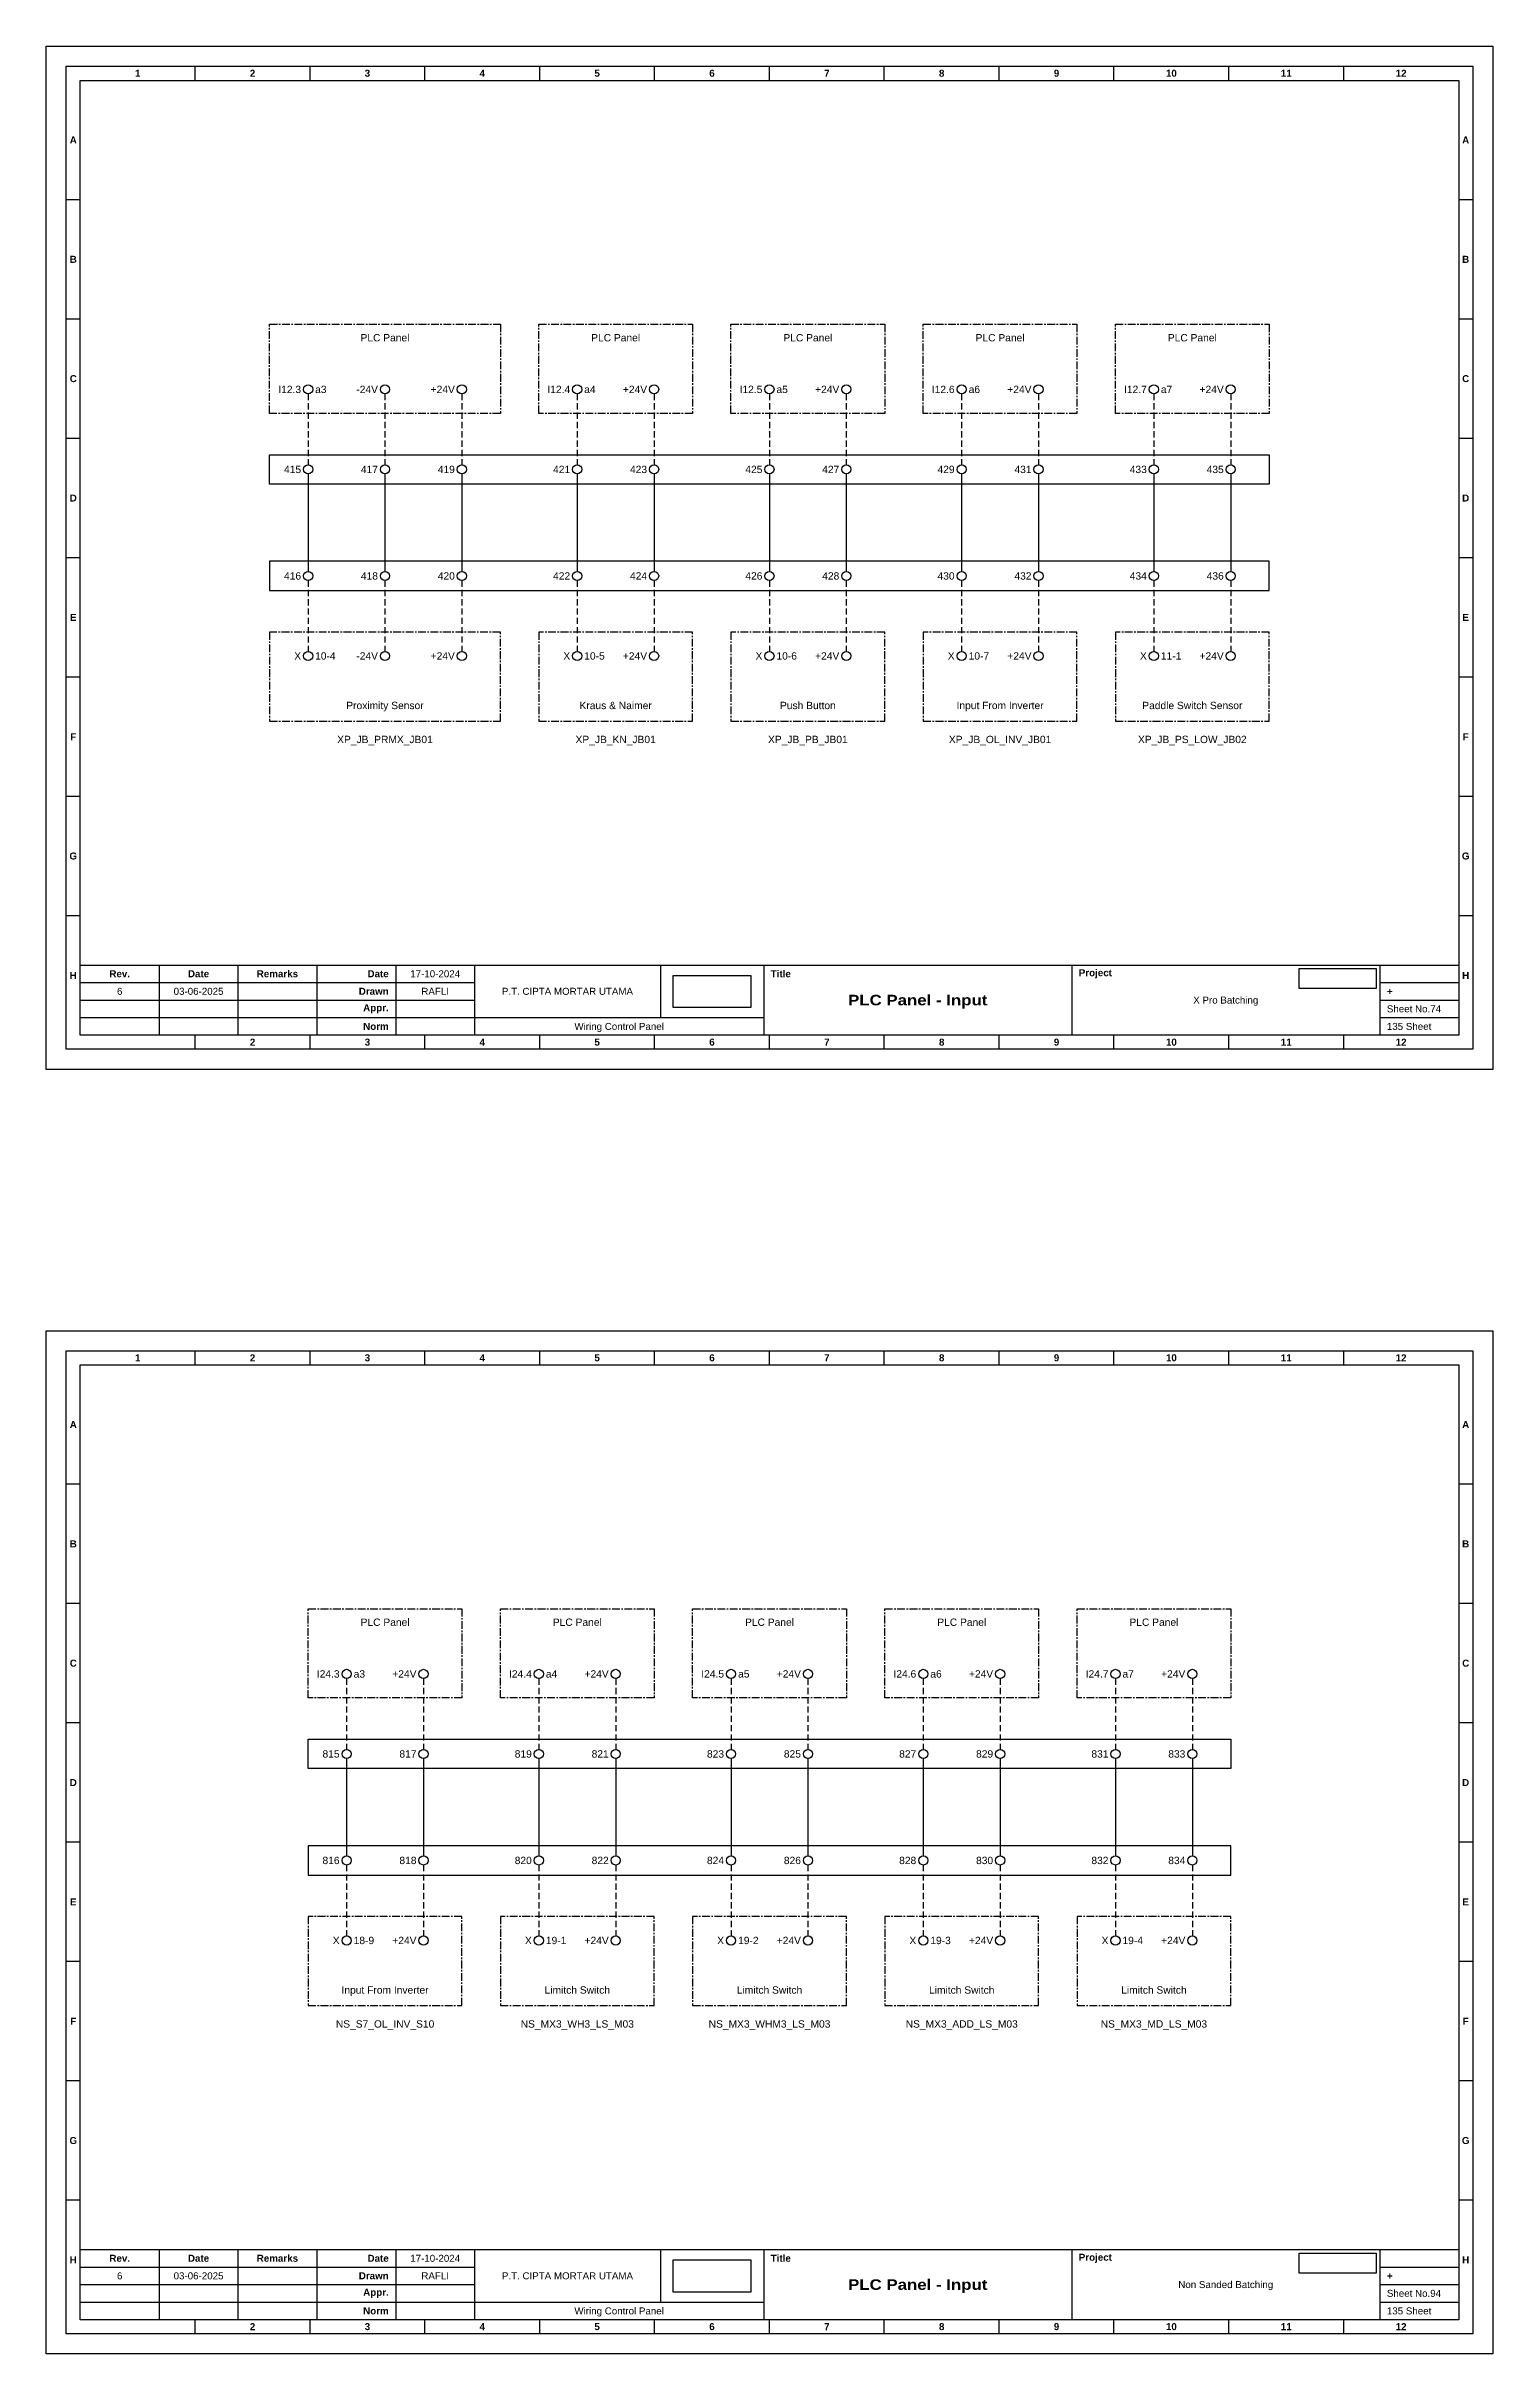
# Model space of a CAD drawing. Header units: millimetres. Extents: x 2277 to 9242, y 1004 to 1739.
# Drawn here: x 4734.2 to 5030.3, y 1003.8 to 1475.9 of the extents above; entities that cross this region are included whole.
import ezdxf
from ezdxf.enums import TextEntityAlignment as Align

# ---------------------------------------------------------------- set-up
doc = ezdxf.new("R2010")
doc.units = ezdxf.units.MM
doc.linetypes.add('CENTER', pattern=[50.8, 31.75, -6.35, 6.35, -6.35])
doc.linetypes.add('HIDDEN', pattern=[9.525, 6.35, -3.175])
doc.styles.add('Bold', font='ariblk.ttf', dxfattribs={"height": 25.4})
doc.styles.get("Standard").update_dxf_attribs({"font": 'arial.ttf'})
picture_1 = doc.add_image_def('image1.png', size_in_pixel=(2048, 847))
picture_2 = doc.add_image_def('image2.png', size_in_pixel=(2092, 542))

# ---------------------------------------------------------------- blocks, each defined once
blk = doc.blocks.new('KOP MU PROJECT')
at = {"color": 6, "ltscale": 50}
for p, q in [((27.74, 184.05), (27.74, 186.66)), ((49.13, 184.05), (49.13, 186.66)), ((70.51, 184.05), (70.51, 186.66)), ((91.89, 184.05), (91.89, 186.66)), ((113.27, 184.05), (113.27, 186.66)), ((134.66, 184.05), (134.66, 186.66)), ((156.04, 184.05), (156.04, 186.66)), ((177.42, 184.05), (177.42, 186.66)), ((198.8, 184.05), (198.8, 186.66)), ((220.19, 184.05), (220.19, 186.66)), ((241.57, 184.05), (241.57, 186.66)), ((6.36, 161.84), (3.75, 161.84)), ((265.59, 161.84), (262.98, 161.84)), ((6.36, 139.63), (3.75, 139.63)), ((265.59, 139.63), (262.98, 139.63)), ((6.36, 117.42), (3.75, 117.42)), ((265.59, 117.42), (262.98, 117.42)), ((6.36, 95.22), (3.75, 95.22)), ((265.59, 95.22), (262.98, 95.22)), ((6.36, 73.01), (3.75, 73.01)), ((265.59, 73.01), (262.98, 73.01)), ((6.36, 50.8), (3.75, 50.8)), ((265.59, 50.8), (262.98, 50.8)), ((6.36, 28.59), (3.75, 28.59)), ((265.59, 28.59), (262.98, 28.59)), ((27.74, 3.75), (27.74, 6.36)), ((49.13, 3.75), (49.13, 6.36)), ((70.51, 3.75), (70.51, 6.36)), ((91.89, 3.75), (91.89, 6.36)), ((113.27, 3.75), (113.27, 6.36)), ((134.66, 3.75), (134.66, 6.36)), ((156.04, 3.75), (156.04, 6.36)), ((177.42, 3.75), (177.42, 6.36)), ((198.8, 3.75), (198.8, 6.36)), ((220.19, 3.75), (220.19, 6.36)), ((241.57, 3.75), (241.57, 6.36))]:
    blk.add_line(p, q, dxfattribs=at)
at = {"ltscale": 50}
for p, q in [((6.36, 19.41), (262.98, 19.41)), ((21.04, 19.41), (21.04, 6.36)), ((35.72, 19.41), (35.72, 6.36)), ((50.41, 19.41), (50.41, 6.36)), ((65.09, 19.41), (65.09, 6.36)), ((79.77, 19.41), (79.77, 6.36)), ((114.35, 19.41), (114.35, 9.62)), ((133.6, 19.41), (133.6, 6.36)), ((190.95, 19.41), (190.95, 6.36)), ((248.3, 19.41), (248.3, 6.36)), ((6.36, 16.15), (79.77, 16.15)), ((6.36, 12.89), (79.77, 12.89)), ((248.3, 16.15), (262.98, 16.15)), ((248.3, 12.89), (262.98, 12.89)), ((6.36, 9.62), (133.6, 9.62)), ((248.3, 9.62), (262.98, 9.62))]:
    blk.add_line(p, q, dxfattribs=at)
at = {"color": 1, "ltscale": 50}
blk.add_lwpolyline([(269.34, 0), (0, 0), (0, 190.41), (269.34, 190.41)], close=True, dxfattribs=at)
at = {"color": 6, "ltscale": 50}
for points in [[(265.59, 3.75), (3.75, 3.75), (3.75, 186.66), (265.59, 186.66)], [(262.98, 6.36), (6.36, 6.36), (6.36, 184.05), (262.98, 184.05)]]:
    blk.add_lwpolyline(points, close=True, dxfattribs=at)
at = {"ltscale": 50, "char_height": 1.305, "attachment_point": 4}
for s, width, heights, insert in [('\\pxqc;{\\fArial|b1|i0|c0|p34;1}', 21.3825, [2.51], (6.36, 185.36)), ('\\pxqc;{\\fArial|b1|i0|c0|p34;2}', 21.3825, [2.51], (27.74, 185.36)), ('\\pxqc;{\\fArial|b1|i0|c0|p34;3}', 21.3825, [2.51], (49.13, 185.36)), ('\\pxqc;{\\fArial|b1|i0|c0|p34;4}', 21.3825, [2.51], (70.51, 185.36)), ('\\pxqc;{\\fArial|b1|i0|c0|p34;5}', 21.3825, [2.51], (91.89, 185.36)), ('\\pxqc;{\\fArial|b1|i0|c0|p34;6}', 21.3825, [2.51], (113.27, 185.36)), ('\\pxqc;{\\fArial|b1|i0|c0|p34;7}', 21.3825, [2.51], (134.66, 185.36)), ('\\pxqc;{\\fArial|b1|i0|c0|p34;8}', 21.3825, [2.51], (156.04, 185.36)), ('\\pxqc;{\\fArial|b1|i0|c0|p34;9}', 21.3825, [2.51], (177.42, 185.36)), ('\\pxqc;{\\fArial|b1|i0|c0|p34;10}', 21.3825, [2.51], (198.8, 185.36)), ('\\pxqc;{\\fArial|b1|i0|c0|p34;11}', 21.3825, [2.51], (220.19, 185.36)), ('\\pxqc;{\\fArial|b1|i0|c0|p34;12}', 21.3825, [2.51], (241.57, 185.36)), ('\\pxqc;{\\fArial|b1|i0|c0|p34;A}', 2.61, [2.51], (3.75, 172.95)), ('\\pxqc;{\\fArial|b1|i0|c0|p34;A}', 2.61, [2.51], (262.98, 172.95)), ('\\pxqc;{\\fArial|b1|i0|c0|p34;B}', 2.61, [2.51], (3.75, 150.74)), ('\\pxqc;{\\fArial|b1|i0|c0|p34;B}', 2.61, [2.51], (262.98, 150.74)), ('\\pxqc;{\\fArial|b1|i0|c0|p34;C}', 2.61, [2.51], (3.75, 128.53)), ('\\pxqc;{\\fArial|b1|i0|c0|p34;C}', 2.61, [2.51], (262.98, 128.53)), ('\\pxqc;{\\fArial|b1|i0|c0|p34;D}', 2.61, [2.51], (3.75, 106.32)), ('\\pxqc;{\\fArial|b1|i0|c0|p34;D}', 2.61, [2.51], (262.98, 106.32)), ('\\pxqc;{\\fArial|b1|i0|c0|p34;E}', 2.61, [2.51], (3.75, 84.11)), ('\\pxqc;{\\fArial|b1|i0|c0|p34;E}', 2.61, [2.51], (262.98, 84.11)), ('\\pxqc;{\\fArial|b1|i0|c0|p34;F}', 2.61, [2.51], (3.75, 61.9)), ('\\pxqc;{\\fArial|b1|i0|c0|p34;F}', 2.61, [2.51], (262.98, 61.9)), ('\\pxqc;{\\fArial|b1|i0|c0|p34;G}', 2.61, [2.51], (3.75, 39.69)), ('\\pxqc;{\\fArial|b1|i0|c0|p34;G}', 2.61, [2.51], (262.98, 39.69)), ('\\pxqc;{\\fArial|b1|i0|c0|p34;H}', 2.61, [2.51], (3.75, 17.47)), ('\\pxqc;{\\fArial|b1|i0|c0|p34;Rev.}', 14.6811, [2.88], (6.36, 17.78)), ('\\pxqc;{\\fArial|b1|i0|c0|p34;Date}', 14.6811, [2.88], (21.04, 17.78)), ('\\pxqc;{\\fArial|b1|i0|c0|p34;Remarks}', 14.6811, [2.88], (35.72, 17.78)), ('\\pxqr;{\\fArial|b1|i0|c0|p34;Date}', 13.3761, [2.88], (50.41, 17.78)), ('\\pxql;{\\fArial|b1|i0|c0|p34;Title}', 50.2419, [2.88], (134.9, 17.78)), ('\\pxql;{\\fArial|b1|i0|c0|p34;Project}', 50.2419, [2.88], (192.25, 17.78)), ('\\pxqc;{\\fArial|b1|i0|c0|p34;H}', 2.61, [2.51], (262.98, 17.47)), ('\\pxqr;{\\fArial|b1|i0|c0|p34;Drawn}', 13.3761, [2.88], (50.41, 14.52)), ('\\pxql;{\\fArial|b1|i0|c0|p34;+}', 14.6811, [2.88], (249.61, 14.52)), ('\\pxqr;{\\fArial|b1|i0|c0|p34;Appr.}', 13.3761, [2.88], (50.41, 11.26)), ('\\pxqr;{\\fArial|b1|i0|c0|p34;Norm}', 13.3761, [2.88], (50.41, 7.99)), ('\\pxqc;{\\fArial|b1|i0|c0|p34;2}', 21.3825, [2.51], (27.74, 5.06)), ('\\pxqc;{\\fArial|b1|i0|c0|p34;3}', 21.3825, [2.51], (49.13, 5.06)), ('\\pxqc;{\\fArial|b1|i0|c0|p34;4}', 21.3825, [2.51], (70.51, 5.06)), ('\\pxqc;{\\fArial|b1|i0|c0|p34;5}', 21.3825, [2.51], (91.89, 5.06)), ('\\pxqc;{\\fArial|b1|i0|c0|p34;6}', 21.3825, [2.51], (113.27, 5.06)), ('\\pxqc;{\\fArial|b1|i0|c0|p34;7}', 21.3825, [2.51], (134.66, 5.06)), ('\\pxqc;{\\fArial|b1|i0|c0|p34;8}', 21.3825, [2.51], (156.04, 5.06)), ('\\pxqc;{\\fArial|b1|i0|c0|p34;9}', 21.3825, [2.51], (177.42, 5.06)), ('\\pxqc;{\\fArial|b1|i0|c0|p34;10}', 21.3825, [2.51], (198.8, 5.06)), ('\\pxqc;{\\fArial|b1|i0|c0|p34;11}', 21.3825, [2.51], (220.19, 5.06)), ('\\pxqc;{\\fArial|b1|i0|c0|p34;12}', 21.3825, [2.51], (241.57, 5.06))]:
    blk.add_mtext_dynamic_manual_height_columns(s, width=width, gutter_width=0.0326, heights=heights, dxfattribs=dict(at, insert=insert))
at = {"ltscale": 50}
for tag, p in [('DATECREATED', (72.43, 17.78)), ('REV', (13.7, 14.52)), ('REVDATE', (28.38, 14.52)), ('REMARKS', (43.06, 14.52)), ('DRAWN', (72.43, 14.52)), ('COMPANY', (97.06, 14.52)), ('PROJECT', (219.62, 12.89)), ('NORM', (72.43, 7.99)), ('APPR', (72.43, 11.26)), ('DRAWINGCATEGORY', (106.68, 7.99)), ('DESCRIPTION', (162.27, 10.03))]:
    blk.add_attdef(tag, text='', height=1.3, dxfattribs=at).set_placement(p, align=Align.MIDDLE_CENTER)
at = {"ltscale": 50, "style": 'Bold'}
blk.add_attdef('TITLE', text='', height=1.96, dxfattribs=at).set_placement((162.27, 12.89), align=Align.MIDDLE_CENTER)
at = {"ltscale": 50}
for tag, p in [('TOTALSHEET', (249.61, 7.99)), ('SHEETNUMBER', (249.61, 11.26))]:
    blk.add_attdef(tag, text='', height=1.3, dxfattribs=at).set_placement(p, align=Align.MIDDLE_LEFT)
image = blk.add_image(picture_1, insert=(116.72, 11.48), size_in_units=(14.5, 6), dxfattribs=at)
image.dxf.flags = 15
image = blk.add_image(picture_2, insert=(233.29, 15.04), size_in_units=(14.36, 3.72), dxfattribs=at)
image.dxf.flags = 15

msp = doc.modelspace()

# ---------------------------------------------------------------- linework, layer by layer
at = {"linetype": 'HIDDEN', "ltscale": 0.2}
for p, q in [((4787.86, 1404.75), (4787.86, 1390.25)), ((4803.59, 1404.75), (4803.59, 1390.25)), ((4819.33, 1404.75), (4819.33, 1390.25)), ((4842.93, 1404.75), (4842.93, 1390.25)), ((4858.67, 1404.75), (4858.67, 1390.25)), ((4882.27, 1404.75), (4882.27, 1390.25)), ((4898.01, 1404.75), (4898.01, 1390.25)), ((4921.61, 1404.75), (4921.61, 1390.25)), ((4937.34, 1404.75), (4937.34, 1390.25)), ((4960.95, 1404.75), (4960.95, 1390.25)), ((4976.68, 1404.75), (4976.68, 1390.25)), ((4787.86, 1366.59), (4787.86, 1352.09)), ((4803.59, 1366.59), (4803.59, 1352.09)), ((4819.33, 1366.59), (4819.33, 1352.09)), ((4842.93, 1366.59), (4842.93, 1352.09)), ((4858.67, 1366.59), (4858.67, 1352.09)), ((4882.27, 1366.59), (4882.27, 1352.09)), ((4898.01, 1366.59), (4898.01, 1352.09)), ((4921.61, 1366.59), (4921.61, 1352.09)), ((4937.34, 1366.59), (4937.34, 1352.09)), ((4960.95, 1366.59), (4960.95, 1352.09)), ((4976.68, 1366.59), (4976.68, 1352.09)), ((4795.74, 1141.97), (4795.74, 1127.48)), ((4811.48, 1141.97), (4811.48, 1127.48)), ((4835.08, 1141.97), (4835.08, 1127.48)), ((4850.82, 1141.97), (4850.82, 1127.48)), ((4874.42, 1141.97), (4874.42, 1127.48)), ((4890.15, 1141.97), (4890.15, 1127.48)), ((4913.76, 1141.97), (4913.76, 1127.48)), ((4929.49, 1141.97), (4929.49, 1127.48)), ((4953.1, 1141.97), (4953.1, 1127.48)), ((4968.83, 1141.97), (4968.83, 1127.48)), ((4795.74, 1103.81), (4795.74, 1089.32)), ((4811.48, 1103.81), (4811.48, 1089.32)), ((4835.08, 1103.81), (4835.08, 1089.32)), ((4850.82, 1103.81), (4850.82, 1089.32)), ((4874.42, 1103.81), (4874.42, 1089.32)), ((4890.15, 1103.81), (4890.15, 1089.32)), ((4913.76, 1103.81), (4913.76, 1089.32)), ((4929.49, 1103.81), (4929.49, 1089.32)), ((4953.1, 1103.81), (4953.1, 1089.32)), ((4968.83, 1103.81), (4968.83, 1089.32))]:
    msp.add_line(p, q, dxfattribs=at)
at = {"ltscale": 0.2}
for p, q in [((4787.86, 1388.38), (4787.86, 1368.46)), ((4803.59, 1388.38), (4803.59, 1368.46)), ((4819.33, 1388.38), (4819.33, 1368.46)), ((4842.93, 1388.38), (4842.93, 1368.46)), ((4858.67, 1388.38), (4858.67, 1368.46)), ((4882.27, 1388.38), (4882.27, 1368.46)), ((4898.01, 1388.38), (4898.01, 1368.46)), ((4921.61, 1388.38), (4921.61, 1368.46)), ((4937.34, 1388.38), (4937.34, 1368.46)), ((4960.95, 1388.38), (4960.95, 1368.46)), ((4976.68, 1388.38), (4976.68, 1368.46)), ((4795.74, 1125.6), (4795.74, 1105.69)), ((4811.48, 1125.6), (4811.48, 1105.69)), ((4835.08, 1125.6), (4835.08, 1105.69)), ((4850.82, 1125.6), (4850.82, 1105.69)), ((4874.42, 1125.6), (4874.42, 1105.69)), ((4890.15, 1125.6), (4890.15, 1105.69)), ((4913.76, 1125.6), (4913.76, 1105.69)), ((4929.49, 1125.6), (4929.49, 1105.69)), ((4953.1, 1125.6), (4953.1, 1105.69)), ((4968.83, 1125.6), (4968.83, 1105.69))]:
    msp.add_line(p, q, dxfattribs=at)
at = {"linetype": 'CENTER', "ltscale": 0.05}
for points in [[(4779.99, 1419.01), (4827.2, 1419.01), (4827.2, 1400.79), (4779.99, 1400.79)], [(4835.06, 1419.01), (4866.53, 1419.01), (4866.53, 1400.79), (4835.06, 1400.79)], [(4874.4, 1419.01), (4905.87, 1419.01), (4905.87, 1400.79), (4874.4, 1400.79)], [(4913.74, 1419.01), (4945.21, 1419.01), (4945.21, 1400.79), (4913.74, 1400.79)], [(4953.08, 1419.01), (4984.55, 1419.01), (4984.55, 1400.79), (4953.08, 1400.79)], [(4779.99, 1337.83), (4827.2, 1337.83), (4827.2, 1356.05), (4779.99, 1356.05)], [(4835.06, 1337.83), (4866.53, 1337.83), (4866.53, 1356.05), (4835.06, 1356.05)], [(4874.4, 1337.83), (4905.87, 1337.83), (4905.87, 1356.05), (4874.4, 1356.05)], [(4913.74, 1337.83), (4945.21, 1337.83), (4945.21, 1356.05), (4913.74, 1356.05)], [(4953.08, 1337.83), (4984.55, 1337.83), (4984.55, 1356.05), (4953.08, 1356.05)], [(4787.87, 1156.24), (4819.34, 1156.24), (4819.34, 1138.01), (4787.87, 1138.01)], [(4827.21, 1156.24), (4858.68, 1156.24), (4858.68, 1138.01), (4827.21, 1138.01)], [(4866.55, 1156.24), (4898.02, 1156.24), (4898.02, 1138.01), (4866.55, 1138.01)], [(4905.89, 1156.24), (4937.36, 1156.24), (4937.36, 1138.01), (4905.89, 1138.01)], [(4945.23, 1156.24), (4976.7, 1156.24), (4976.7, 1138.01), (4945.23, 1138.01)], [(4787.87, 1075.05), (4819.34, 1075.05), (4819.34, 1093.28), (4787.87, 1093.28)], [(4827.21, 1075.05), (4858.68, 1075.05), (4858.68, 1093.28), (4827.21, 1093.28)], [(4866.55, 1075.05), (4898.02, 1075.05), (4898.02, 1093.28), (4866.55, 1093.28)], [(4905.89, 1075.05), (4937.36, 1075.05), (4937.36, 1093.28), (4905.89, 1093.28)], [(4945.23, 1075.05), (4976.7, 1075.05), (4976.7, 1093.28), (4945.23, 1093.28)]]:
    msp.add_lwpolyline(points, close=True, dxfattribs=at)
at = {"ltscale": 0.05}
for points in [[(4779.99, 1392.32), (4984.55, 1392.32), (4984.55, 1386.31), (4779.99, 1386.31)], [(4779.99, 1364.52), (4984.55, 1364.52), (4984.55, 1370.53), (4779.99, 1370.53)], [(4787.87, 1129.55), (4976.7, 1129.55), (4976.7, 1123.54), (4787.87, 1123.54)], [(4787.87, 1101.74), (4976.7, 1101.74), (4976.7, 1107.76), (4787.87, 1107.76)]]:
    msp.add_lwpolyline(points, close=True, dxfattribs=at)
for centre in [(4787.86, 1405.69), (4803.59, 1405.69), (4819.33, 1405.69), (4842.93, 1405.69), (4858.67, 1405.69), (4882.27, 1405.69), (4898.01, 1405.69), (4921.61, 1405.69), (4937.34, 1405.69), (4960.95, 1405.69), (4976.68, 1405.69), (4787.86, 1389.32), (4803.59, 1389.32), (4819.33, 1389.32), (4842.93, 1389.32), (4858.67, 1389.32), (4882.27, 1389.32), (4898.01, 1389.32), (4921.61, 1389.32), (4937.34, 1389.32), (4960.95, 1389.32), (4976.68, 1389.32), (4787.86, 1367.53), (4803.59, 1367.53), (4819.33, 1367.53), (4842.93, 1367.53), (4858.67, 1367.53), (4882.27, 1367.53), (4898.01, 1367.53), (4921.61, 1367.53), (4937.34, 1367.53), (4960.95, 1367.53), (4976.68, 1367.53), (4787.86, 1351.16), (4803.59, 1351.16), (4819.33, 1351.16), (4842.93, 1351.16), (4858.67, 1351.16), (4882.27, 1351.16), (4898.01, 1351.16), (4921.61, 1351.16), (4937.34, 1351.16), (4960.95, 1351.16), (4976.68, 1351.16), (4795.74, 1142.91), (4811.48, 1142.91), (4835.08, 1142.91), (4850.82, 1142.91), (4874.42, 1142.91), (4890.15, 1142.91), (4913.76, 1142.91), (4929.49, 1142.91), (4953.1, 1142.91), (4968.83, 1142.91), (4795.74, 1126.54), (4811.48, 1126.54), (4835.08, 1126.54), (4850.82, 1126.54), (4874.42, 1126.54), (4890.15, 1126.54), (4913.76, 1126.54), (4929.49, 1126.54), (4953.1, 1126.54), (4968.83, 1126.54), (4795.74, 1104.75), (4811.48, 1104.75), (4835.08, 1104.75), (4850.82, 1104.75), (4874.42, 1104.75), (4890.15, 1104.75), (4913.76, 1104.75), (4929.49, 1104.75), (4953.1, 1104.75), (4968.83, 1104.75), (4795.74, 1088.38), (4811.48, 1088.38), (4835.08, 1088.38), (4850.82, 1088.38), (4874.42, 1088.38), (4890.15, 1088.38), (4913.76, 1088.38), (4929.49, 1088.38), (4953.1, 1088.38), (4968.83, 1088.38)]:
    msp.add_circle(centre, 0.938)

# ---------------------------------------------------------------- block references
at = {"xscale": 1.099296583304004, "yscale": 1.099296583304004, "zscale": 1.099296583304004}
for p, values in [((4734.24, 1266.59), {'TITLE': 'PLC Panel - Input', 'PROJECT': 'X Pro Batching', 'COMPANY': 'P.T. CIPTA MORTAR UTAMA', 'DRAWINGCATEGORY': 'Wiring Control Panel', 'DRAWN': 'RAFLI', 'DATECREATED': '17-10-2024', 'REVDATE': '03-06-2025', 'REV': '6', 'SHEETNUMBER': 'Sheet No.74', 'TOTALSHEET': '135 Sheet'}), ((4734.24, 1003.81), {'TITLE': 'PLC Panel - Input', 'PROJECT': 'Non Sanded Batching', 'COMPANY': 'P.T. CIPTA MORTAR UTAMA', 'DRAWINGCATEGORY': 'Wiring Control Panel', 'DRAWN': 'RAFLI', 'DATECREATED': '17-10-2024', 'REVDATE': '03-06-2025', 'REV': '6', 'SHEETNUMBER': 'Sheet No.94', 'TOTALSHEET': '135 Sheet'})]:
    msp.add_blockref('KOP MU PROJECT', p, dxfattribs=at).add_auto_attribs(values)

# ---------------------------------------------------------------- texts
for s, p in [('PLC Panel', (4803.59, 1417.01)), ('PLC Panel', (4850.8, 1417.01)), ('PLC Panel', (4890.14, 1417.01)), ('PLC Panel', (4929.48, 1417.01)), ('PLC Panel', (4968.82, 1417.01)), ('XP_JB_PRMX_JB01', (4803.59, 1334.83)), ('XP_JB_KN_JB01', (4850.8, 1334.83)), ('XP_JB_PB_JB01', (4890.14, 1334.83)), ('XP_JB_OL_INV_JB01', (4929.48, 1334.83)), ('XP_JB_PS_LOW_JB02', (4968.82, 1334.83)), ('PLC Panel', (4803.61, 1154.24)), ('PLC Panel', (4842.95, 1154.24)), ('PLC Panel', (4882.29, 1154.24)), ('PLC Panel', (4921.63, 1154.24)), ('PLC Panel', (4960.96, 1154.24)), ('NS_S7_OL_INV_S10', (4803.61, 1072.05)), ('NS_MX3_WH3_LS_M03', (4842.95, 1072.05)), ('NS_MX3_WHM3_LS_M03', (4882.29, 1072.05)), ('NS_MX3_ADD_LS_M03', (4921.63, 1072.05)), ('NS_MX3_MD_LS_M03', (4960.96, 1072.05))]:
    msp.add_text(s, height=1.5).set_placement(p, align=Align.TOP_CENTER)
for s, p in [('I12.3', (4786.42, 1405.69)), ('-24V', (4802.15, 1405.69)), ('+24V', (4817.89, 1405.69)), ('I12.4', (4841.49, 1405.69)), ('+24V', (4857.23, 1405.69)), ('I12.5', (4880.83, 1405.69)), ('+24V', (4896.57, 1405.69)), ('I12.6', (4920.17, 1405.69)), ('+24V', (4935.91, 1405.69)), ('I12.7', (4959.51, 1405.69)), ('+24V', (4975.25, 1405.69)), ('415', (4786.42, 1389.32)), ('417', (4802.15, 1389.32)), ('419', (4817.89, 1389.32)), ('421', (4841.49, 1389.32)), ('423', (4857.23, 1389.32)), ('425', (4880.83, 1389.32)), ('427', (4896.57, 1389.32)), ('429', (4920.17, 1389.32)), ('431', (4935.91, 1389.32)), ('433', (4959.51, 1389.32)), ('435', (4975.25, 1389.32)), ('416', (4786.42, 1367.53)), ('418', (4802.15, 1367.53)), ('420', (4817.89, 1367.53)), ('422', (4841.49, 1367.53)), ('424', (4857.23, 1367.53)), ('426', (4880.83, 1367.53)), ('428', (4896.57, 1367.53)), ('430', (4920.17, 1367.53)), ('432', (4935.91, 1367.53)), ('434', (4959.51, 1367.53)), ('436', (4975.25, 1367.53)), ('X', (4786.42, 1351.16)), ('-24V', (4802.15, 1351.16)), ('+24V', (4817.89, 1351.16)), ('X', (4841.49, 1351.16)), ('+24V', (4857.23, 1351.16)), ('X', (4880.83, 1351.16)), ('+24V', (4896.57, 1351.16)), ('X', (4920.17, 1351.16)), ('+24V', (4935.91, 1351.16)), ('X', (4959.51, 1351.16)), ('+24V', (4975.25, 1351.16)), ('I24.3', (4794.3, 1142.91)), ('+24V', (4810.04, 1142.91)), ('I24.4', (4833.64, 1142.91)), ('+24V', (4849.38, 1142.91)), ('I24.5', (4872.98, 1142.91)), ('+24V', (4888.72, 1142.91)), ('I24.6', (4912.32, 1142.91)), ('+24V', (4928.06, 1142.91)), ('I24.7', (4951.66, 1142.91)), ('+24V', (4967.39, 1142.91)), ('815', (4794.3, 1126.54)), ('817', (4810.04, 1126.54)), ('819', (4833.64, 1126.54)), ('821', (4849.38, 1126.54)), ('823', (4872.98, 1126.54)), ('825', (4888.72, 1126.54)), ('827', (4912.32, 1126.54)), ('829', (4928.06, 1126.54)), ('831', (4951.66, 1126.54)), ('833', (4967.39, 1126.54)), ('816', (4794.3, 1104.75)), ('818', (4810.04, 1104.75)), ('820', (4833.64, 1104.75)), ('822', (4849.38, 1104.75)), ('824', (4872.98, 1104.75)), ('826', (4888.72, 1104.75)), ('828', (4912.32, 1104.75)), ('830', (4928.06, 1104.75)), ('832', (4951.66, 1104.75)), ('834', (4967.39, 1104.75)), ('X', (4794.3, 1088.38)), ('+24V', (4810.04, 1088.38)), ('X', (4833.64, 1088.38)), ('+24V', (4849.38, 1088.38)), ('X', (4872.98, 1088.38)), ('+24V', (4888.72, 1088.38)), ('X', (4912.32, 1088.38)), ('+24V', (4928.06, 1088.38)), ('X', (4951.66, 1088.38)), ('+24V', (4967.39, 1088.38))]:
    msp.add_text(s, height=1.5).set_placement(p, align=Align.MIDDLE_RIGHT)
for s, p in [('a3', (4789.29, 1405.69)), ('a4', (4844.37, 1405.69)), ('a5', (4883.71, 1405.69)), ('a6', (4923.05, 1405.69)), ('a7', (4962.39, 1405.69)), ('10-4', (4789.29, 1351.16)), ('10-5', (4844.37, 1351.16)), ('10-6', (4883.71, 1351.16)), ('10-7', (4923.05, 1351.16)), ('11-1', (4962.39, 1351.16)), ('a3', (4797.18, 1142.91)), ('a4', (4836.52, 1142.91)), ('a5', (4875.86, 1142.91)), ('a6', (4915.2, 1142.91)), ('a7', (4954.53, 1142.91)), ('18-9', (4797.18, 1088.38)), ('19-1', (4836.52, 1088.38)), ('19-2', (4875.86, 1088.38)), ('19-3', (4915.2, 1088.38)), ('19-4', (4954.53, 1088.38))]:
    msp.add_text(s, height=1.5).set_placement(p, align=Align.MIDDLE_LEFT)
for s, p in [('Proximity Sensor', (4803.59, 1339.83)), ('Kraus & Naimer', (4850.8, 1339.83)), ('Push Button', (4890.14, 1339.83)), ('Input From Inverter', (4929.48, 1339.83)), ('Paddle Switch Sensor', (4968.82, 1339.83)), ('Input From Inverter', (4803.61, 1077.05)), ('Limitch Switch', (4842.95, 1077.05)), ('Limitch Switch', (4882.29, 1077.05)), ('Limitch Switch', (4921.63, 1077.05)), ('Limitch Switch', (4960.96, 1077.05))]:
    msp.add_text(s, height=1.5).set_placement(p, align=Align.BOTTOM_CENTER)

doc.saveas('drawing.dxf')
